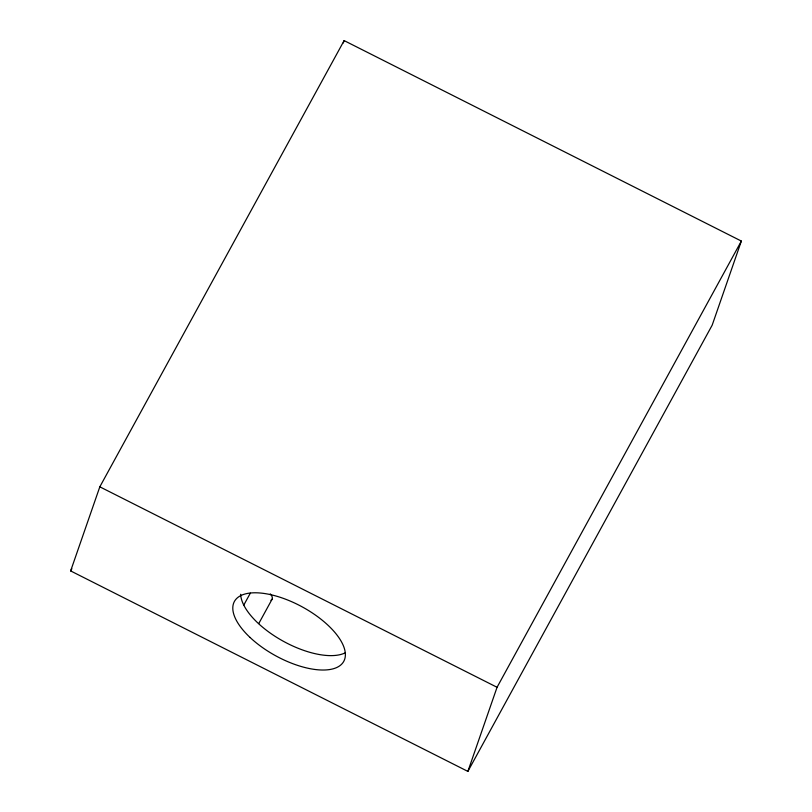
<?xml version="1.0" encoding="UTF-8"?>
<svg xmlns="http://www.w3.org/2000/svg" width="812" height="812" viewBox="0 0 812 812"><rect width="100%" height="100%" fill="white"/><g stroke="black" fill="none" stroke-linecap="round" stroke-linejoin="round"><path stroke-width="1.22" d="M70.644 570.927L99.825 486.824L344.126 40.6L741.356 241.073L712.175 325.176L467.874 771.4L70.644 570.927L71.862 568.704M343.303 42.965L344.126 40.6M467.874 771.4L497.056 687.287L741.356 241.073M243.661 605.326L250.329 593.156M258.774 623.545L272.111 599.185M99.825 486.824L497.056 687.287M345.313 652.787A62.341 27.821 28.7 0 1 282.525 640.81A62.341 27.821 28.7 0 1 240.667 594.293M271.015 594.77A11.003 4.913 28.7 0 1 270.944 600.281M270.325 593.917A11.003 4.913 28.7 0 1 270.69 594.343M250.025 637.43A62.341 27.821 28.7 0 0 343.72 661.425A62.341 27.821 28.7 0 0 273.492 595.348A62.341 27.821 28.7 0 0 250.025 637.43"/></g></svg>
